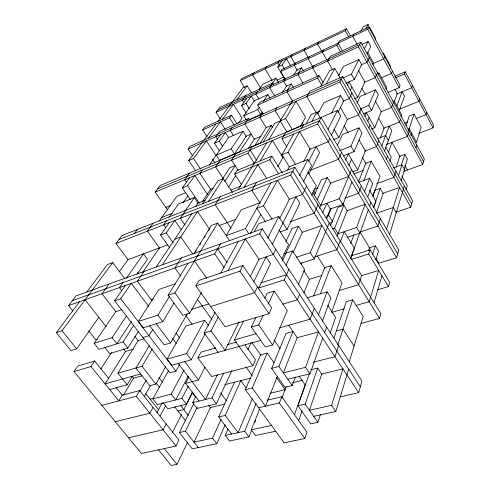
<?xml version="1.0" encoding="UTF-8"?>
<svg xmlns="http://www.w3.org/2000/svg" width="490" height="490" viewBox="0 0 490 490"><rect width="100%" height="100%" fill="white"/><g stroke="black" fill="none" stroke-linecap="round" stroke-linejoin="round"><path stroke-width="0.73" d="M340.072 396.851L358.692 392.655L361.951 381.049L262.322 228.83L75.956 295.911L68.582 305.576L72.802 310.893M361.191 323.394L379.536 318.408L380.865 313.674L292.781 171.163L119.046 239.463M377.778 289.725L388.46 286.613L389.666 282.314L370.097 249.808L351.593 255.725M376.057 258.665L378.795 263.21L396.575 257.722L398.756 249.943L321.128 117.502L160.212 185.526L155.165 192.135L167.568 209.867M396.281 212.09L410.761 207.184L412.592 200.649L342.749 76.575L309.962 91.146L306.764 96.604L316.326 112.884M403.858 171.335L422.754 164.45L424.322 158.876L360.861 42.281L330.303 56.411L327.596 61.03L332.49 69.672M418.834 133.317L433.031 127.841L433.711 125.428L405.291 71.791L394.86 76.275M374.041 302.63L381.967 275.858M405.996 189.985L407.282 185.667L401.867 176.014M313.698 416.322L335.797 411.551L348.696 369.111M389.642 234.392L404.348 185.998M415.967 147.766L416.794 145.052M426.753 112.296L426.031 114.66L416.071 118.598M349.217 361.963L363.157 316.46L352.696 299.843L346.289 301.693L333.941 338.094M415.146 142.676L416.543 142.143L421.118 127.198L414.068 114.06L409.303 115.965L405.99 125.728M331.577 405.371L342.969 368.872L321.74 374.048L309.46 410.252L331.577 405.371L335.797 411.551M386.567 229.149L399.583 187.437L383.07 193.293L376.504 212.642M375.812 259.639L378.501 251.07L375.389 245.864L369.074 247.897M404.036 169.785L407.423 158.993L404.863 154.368L399.35 156.433M401.077 180.883L404.618 169.583L401.941 164.793L393.36 167.966M398.339 176.02L401.941 164.793M309.496 373.429L297.963 405.775L310.691 423.862L317.9 422.343L320.448 414.466M372.645 254.384L375.389 245.864M401.408 165.081L404.863 154.368M410.994 135.338L411.68 133.2M338.645 345.438L334.933 356.72L313.612 362.128M388.46 286.613L368.731 253.955L370.097 249.808M380.369 218.571L377.9 226.068L360.744 231.795M395.975 171.12L393.905 177.405L376.835 183.597M409.162 131.02L407.404 136.367L386.132 144.581M419.697 98.98L418.938 101.289L399.46 109.209M368.554 250.598L369.491 247.756M396.226 166.992L399.779 156.273M337.775 345.021L352.696 299.843M408.531 130.818L414.068 114.06M274.045 362.827L267.215 353.063L260.582 354.846L245.404 389.673L284.065 442.752L304.829 438.562L306.936 432.235L281.775 396.765L266.989 400.238M317.9 422.343L305.19 404.146L317.722 368.106L310.783 369.834M373.539 207.582L380.222 188.362L374.795 190.31L372.761 196.006M330.089 333.286L335.583 317.471L327.712 305.276M373.735 207.625L375.959 201.225L369.552 190.23M389.771 161.455L391.271 157.137L385.685 147.184M298.673 420.585L302.152 410.602M294.49 414.693L305.386 384.172M350.607 258.481L359.776 232.75M388.264 152.813L392.006 142.314L400.085 156.831M331.81 311.622L342.038 282.901L331.166 265.629L324.729 267.675L313.649 295.856M350.571 258.953L354.362 248.289L344.213 231.66L340.195 242.121M372.957 196.08L379.964 176.406L371.261 161.216L365.773 163.299L358.466 181.876M401.077 117.135L401.818 115.052L394.297 101.216L392.894 101.797M287.795 379.229L309.999 373.766L322.665 338.155M324.656 332.563L326.61 327.057M347.196 237.374L360.034 233.099L368.315 209.818M369.632 206.119L370.93 202.468M386.371 159.054L387.461 155.998M400.483 119.382L399.552 122.004L383.695 128.313M412.543 85.481L411.741 87.741L396.404 94.135M305.582 367.298L318.512 331.877L297.191 337.72L283.367 372.884L305.582 367.298L309.999 373.766M322.383 321.213L330.921 297.828L327.075 291.826L307.034 297.84M350.767 243.316L353.909 234.71M360.034 233.099L356.64 227.458L365.081 204.336L347.159 210.639L336.979 236.517M367.782 196.888L372.621 183.634L369.576 178.372L358.907 182.305M384.521 151.043L391.865 130.879L389.232 126.114L385.483 136.11M399.326 110.464L404.507 96.261L402.094 91.765L396.814 105.852M318.365 315.076L327.075 291.826M364.474 191.988L369.576 178.372M381.698 146.026L385.624 135.54L388.38 140.483M271.644 368.358L278.896 366.489L292.996 331.51L286.019 333.457L271.644 368.358L284.953 387.278L292.193 385.532L295.384 377.006M380.283 138.149L384.123 128.147L378.666 118.341M394.34 101.516L397.317 93.755L394.873 89.229M258.573 407.754L279.41 402.945L281.775 396.765M281.891 398.119L286.191 386.855M314.317 308.271L310.121 319.18L279.478 327.902M340.238 240.884L336.869 249.649L314.543 256.956M361.326 186.078L358.558 193.274L344.911 198.193M378.807 140.63L376.498 146.645L364.725 151.202M393.543 102.33L391.584 107.426L381.036 111.745M387.951 92.42L399.172 87.698L400.073 85.352L368.86 27.14L339.313 41.031L336.808 45.3L280.605 71.595L284.88 78.804M395.363 77.879L404.446 73.996L405.291 71.791M320.331 293.853L331.166 265.629M363.862 180.479L371.261 161.216M393.752 102.637L394.297 101.216M277.334 376.43L265.451 406.167L252.289 387.976L267.215 353.063M332.618 228.842L334.646 228.144L343.888 205.206L338.008 207.301L330.566 225.369M352.745 171.8L357.712 169.926L365.375 150.951L359.041 139.895M371.463 129.035L374.758 127.719L381.238 111.665L375.334 101.001M275.692 431.249L255.504 435.512L251.26 429.797L259.608 409.23M329.954 209.144L342.847 204.544L351.955 182.078M227.979 429.105L225.229 435.42L229.479 441.006L248.902 436.902L251.725 429.944M254.825 422.282L255.67 420.193M303.923 292.769L309.429 279.361L321.82 275.484M385.808 89.26L386.671 87.183L378.929 72.943L377.692 73.482M225.229 435.42L244.657 431.225L256.062 403.638M299.537 294.38L297.295 299.776L282.761 304.149M300.499 263.461L314.274 258.971L329.237 223.011M320.527 205.531L339.343 198.726L351.544 169.399M368.805 127.927L370.017 125.011M392.441 71.117L391.492 73.402L381.196 77.855M252.375 398.78L238.122 432.639L225.192 415.453L240.786 380.614L246.011 387.792M326.371 217.352L327.724 216.874L331.203 208.648M343.38 155.82L354.092 151.643L361.981 133.115L358.968 127.829L342.43 134.53L337.353 145.444M363.353 113.876L371.628 110.458L378.292 94.821L375.56 89.86L360.162 96.42L357.008 103.188M255.878 317.416L251.37 327.069L265.292 347.006L272.636 344.997L287.275 310.525L274.229 291.078L267.16 293.283L264.906 298.11M298.398 284.329L304.658 269.574L292.616 250.923L283.912 253.857M326.23 218.767L330.382 208.991L326.867 203.24L322.641 212.942M348.837 165.522L351.495 159.262M367.702 121.091L369.135 117.704M390.163 68.177L390.763 66.769L383.315 52.877M296.481 257.244L310.268 252.681L321.881 225.498L302.312 232.291L293.118 252.454M301.24 264.165L301.834 262.793M345.652 160.095L348.359 153.878L357.712 169.926M364.781 116.161L366.306 112.657L374.758 127.719M339.552 150.7L350.944 146.204L358.968 127.829M360.505 108.817L368.786 105.362L375.56 89.86M215.557 347.992L200.937 352.132L197.893 357.951L211.674 376.51L252.84 365.705L255.48 359.703L244.957 344.868M193.66 403.785L179.377 432.548L192.245 448.858L216.837 443.671L225.198 424.769M319.48 208.238L330.627 183.168M378.023 74.97L378.929 72.943M268.979 313.686L271.625 307.812L242.93 265.543L199.179 280.335L195.908 285.915L225.039 326.738L268.979 313.686L239.953 271.172L242.93 265.543M258.696 288.034L284.175 279.937L288.904 269.439M318.01 204.783L314.231 213.175L290.613 221.627M341.591 152.415L338.498 159.275L310.721 170.079M361.075 109.129L358.502 114.85L347.269 119.499M377.453 72.765L375.273 77.598L364.095 82.455M384.699 56.675L383.695 58.898L372.835 63.718M224.714 404.127L210.369 407.564L194.052 442.152L212.58 438.152L221.07 419.318M317.171 199.706L327.265 177.576L330.738 183.346M231.641 434.036L218.712 416.953L234.526 382.2M251.37 327.069L258.726 324.925L263.154 315.254M268.214 304.204L274.229 291.078M285.995 265.39L292.616 250.923M247.885 349.597L251.039 342.694M195.773 396.508L192.711 402.651L197.151 408.44L216.421 403.797L231.88 370.636M314.28 195.026L321.36 179.812L327.265 177.576M282.369 260.754L298.49 226.257L302.563 232.683M281.799 258.983L288.549 244.62L279.049 229.914M311.738 195.247L316.197 185.753L307.879 172.119M333.77 139.601L338.841 137.555L347.337 119.468L340.305 107.206M354.411 98.772L357.718 97.363L364.885 82.112L358.337 70.278M373.08 64.662L373.705 63.333L367.58 52.056M192.711 402.651L211.986 397.905L223.771 373.141M285.835 241.625L292.083 228.518L298.49 226.257M158.497 449.826L171.2 465.5L176.988 464.33L187.578 442.28M258.359 288.8L270.56 263.62L266.095 256.889L253.661 281.885M279.9 232.021L287.109 229.479L299.886 203.117L295.966 196.845L272.293 244.43M217.444 374.801L205.5 399.503L178.213 363.451M252.84 365.705L234.447 339.925L243.591 321.005M257.446 286.932L254.641 292.689L210.645 306.562M275.76 249.361L273.279 254.457L258.359 259.51M306.562 186.182L302.569 194.371L288.941 199.473M329.837 138.437L328.196 141.806L309.27 149.444M331.454 135.118L340.715 116.112L337.463 110.452L319.995 117.839M351.991 92.99L349.278 98.551L342.945 101.258M369.221 57.642L366.93 62.34L360.769 65.09M179.377 432.548L185.441 431.176L197.207 407.147M238.991 321.936L225.075 350.362L211 330.903L218.326 316.938M108.939 378.684L94.693 361.001L77.781 366.085L74.015 371.585L141.432 453.507L176.026 446.041L178.948 440.112L139.662 390.548L122.108 395.222M308.97 173.913L319.566 152.482L316.099 146.688L308.694 161.296M350.264 90.381L351.924 87.03M375.107 40.119L375.769 38.79L368.113 24.5L363.31 26.766L360.842 31.299M303.426 181.839L311.56 165.491L307.892 159.44L289.339 166.814L287.569 170.097M337.941 112.449L343.662 100.952L340.55 95.483L323.939 102.661L317.771 114.103M346.038 83.122L354.344 79.472L361.706 64.674L358.894 59.553L343.429 66.53L338.37 75.919M367.071 53.888L370.765 46.464L368.1 41.534L362.012 44.333M328.031 129.28L337.463 110.452M250.09 276.838L258.99 259.296L245.38 238.912L228.022 270.578M279.563 218.73L289.418 199.289L277.487 180.332L263.51 205.843L256.772 208.379L265.347 221.566M347.312 85.144L348.996 81.824L357.718 97.363M199.075 401.083L185.575 383.358L198.493 379.964L205.016 367.084M214.289 348.77L214.975 347.416M163.397 403.068L167.868 408.77L186.414 404.201L192.613 391.945M172.37 432.596L181.533 414.466M267.65 238.25L278.767 216.476L287.109 229.479M299.617 175.653L307.892 159.44M331.65 112.908L340.55 95.483M343.098 77.898L351.41 74.211L358.894 59.553M364.346 48.884L368.1 41.534M168.401 370.82L152.831 398.891L157.333 404.593L181.943 398.401L188.24 386.2M303.604 161.725L310.127 149.101L299.592 131.59L288.046 152.298L281.909 154.803L289.443 166.986M166.116 423.924L163.072 429.791L128.484 437.772M185.575 383.358L188.742 377.282M188.08 376.308L175.702 399.975L171.2 394.168L184.124 369.932M72.3 300.707L259.694 233.797L262.322 228.83M119.217 271.84L128.013 259.663L116.001 243.45L290.662 175.181L294.876 167.2L361.614 275.601L358.619 284.702L339.086 290.533M287.03 147.282L281.946 138.989L317.692 124.007L321.128 117.502M192.705 155.998L188.062 149.034L339.895 81.971L342.749 76.575M220.182 118.733L216.084 112.32L358.46 46.838L360.861 42.281M280.605 71.595L282.111 69.39L367.757 29.235L368.86 27.14M208.599 325.728L204.655 320.27L185.826 326.04L167.114 359.121L171.782 365.246L191.265 359.807L205.126 333.696M218.179 352.286L204.097 332.955L215.061 312.375M160.101 416.022L165.773 405.383M366.042 28.377L368.113 24.5M254.286 231.795L258.573 223.838L278.767 216.476M156.904 412.764L162.264 402.811M125.373 285.474L114.691 300.78L169.907 372.841L175.99 371.175L179.548 364.634M311.799 121.514L316.889 112.155L320.282 117.943M167.114 359.121L186.598 353.566L204.655 320.27M250.366 233.614L260.931 214.21M153.027 407.404L149.842 413.205L115.273 421.719M306.03 123.952L311.211 114.58L316.889 112.155M220.696 273.059L238.336 241.429M259.884 202.725L241.294 209.781L226.19 235.641L245.435 228.628L270.995 182.868M301.43 128.306L303.237 125.066M326.168 83.943L334.817 68.435L340.366 78.259M353.939 34.153L352.763 36.266L357.124 44.247M277.738 166.667L282.908 157.474L272.416 140.52L260.049 161.014M300.346 126.457L305.515 117.257L296.052 101.338L285.633 118.605L274.761 123.315L263.161 142.008M149.309 345.769L135.908 368.021L149.799 385.728L155.918 384.087L165.638 366.79M281.909 154.803L293.663 134.076M320.723 86.363L329.537 70.823L334.817 68.435M144.152 396.692L150.485 385.544M187.884 263.338L168.101 295.219L182.85 315.333L189.685 313.171L201.451 292.567M149.701 325.783L164.113 344.825L170.606 342.896L187.204 313.98M101.797 405.346L136.343 396.281L139.662 390.548M139.846 391.265L146.265 380.16M68.582 305.576L214.687 253.851L220.531 243.873M256.552 182.354L251.872 190.341L260.129 203.111M241.644 184.785L234.673 174.066L269.794 159.746L271.889 156.163L282.411 173.019M281.946 138.989L285.78 132.447M263.222 114.06L257.709 105.105L317.618 78.075L319.094 75.552L323.173 82.651M244.559 87.686L240.235 80.672L345.334 30.748L346.497 28.751L350.362 35.807M132.312 376.265L127.186 384.797L117.9 373.153L142.026 366.275L152.176 349.223M123.492 395.056L133.556 378.207L142.155 375.818M244.241 187.223L257.887 164.597L266.64 178.397M175.543 283.741L158.882 289.431L138.394 321.409L143.27 327.81L162.754 321.667L174.085 302.906M168.101 295.219L174.942 292.928L217.689 223.085L229.553 240.614M238.165 189.624L266.756 142.902M268.747 139.644L292.45 100.916M314.078 65.568L312.651 67.908L317.557 76.428M323.663 49.907L322.34 52.075L326.861 60.062M152.849 329.347L148.966 335.699L142.884 337.573M138.394 321.409L157.878 315.144L169.387 296.499M195.504 251.854L196.312 250.561M199.926 244.724L200.729 243.426M204.348 237.589L205.151 236.29M208.764 230.459L209.567 229.161L197.55 211.576L162.38 264.802M194.046 253.404L211.386 225.455L217.689 223.085M117.9 373.153L138.149 340.654L143.974 338.866M272.397 127.363L271.221 125.446L260.166 143.135L249.79 147.521M104.872 347.533L109.668 353.578L127.835 348.078L138.431 331.289M228.499 187.131L235.806 175.585M254.959 145.334L266.162 127.633L271.221 125.446M181.196 258.034L174.881 267.944L180.675 276.005M220.261 196.698L215.171 204.691L230.968 228.211M234.673 174.066L236.964 170.477L271.889 156.163M155.165 192.135L247.94 153.248L252.123 146.669M276.875 107.818L275.111 110.587L280.99 120.271M288.647 89.333L287.024 91.881L292.512 101.087M299.506 72.287L298.006 74.639L302.924 83.049M309.539 56.534L308.155 58.708L312.687 66.591M318.849 41.913L317.563 43.941L321.661 51.174M287.33 90.117L291.287 83.925L293.228 87.208M298 73.414L301.595 67.785L303.451 70.977M248.203 148.709L254.353 139.129L261.152 136.226M122.077 309.527L115.799 311.634L94.111 343.319L98.937 349.37L123.033 341.922L133.788 325.225M224.818 181.539L235.108 165.626L229.737 167.85L222.233 179.309M282.528 92.292L286.54 86.087L291.287 83.925M293.755 74.927L296.995 69.917L301.595 67.785M131.522 321.379L116.92 343.809L112.088 337.647L94.111 343.319M100.756 369.105L111.487 352.604M208.581 201.317L223.36 178.685L232.468 192.533M202.823 203.595L217.774 180.963L223.36 178.685M235.898 153.529L231.55 160.114L238.158 170.33M261.642 114.568L259.804 117.349L266.229 127.743M285.223 78.878L283.661 81.242L286.76 86.461M295.691 63.026L294.245 65.219L297.277 70.407M305.411 48.314L304.07 50.348L308.247 57.618M112.088 337.647L126.475 315.977M202.241 201.843L210.565 189.305L213.407 188.16M283.208 79.876L284.457 78.002M262.401 111.91L260.729 114.427L257.734 109.57L259.424 107.071M74.015 371.585L91.005 366.538L94.693 361.001M156.23 267.019L191.78 213.83M195.528 206.805L198.021 203.081L194.285 197.593L178.464 203.963L168.934 217.493M231.188 148.807L243.107 131.191L246.28 136.226L234.514 153.976L231.188 148.807L216.249 155.195L219.581 160.291L239.567 151.839L251.199 134.101L245.619 136.514M263.222 101.454L267.865 94.595L270.021 98.147M185.024 211.141L194.285 197.593M272.097 83.778L275.944 78.155L278.669 82.718M144.109 271.38L137.39 281.217L152.096 300.964M185.833 210.308L180.387 218.283L185.153 225.137M220.053 160.23L215.545 166.827L222.993 178.146M249.79 120.295L248.62 118.415L244.829 123.964L254.482 139.332M257.709 105.105L259.467 102.539L319.094 75.552M273.604 84.268L272.832 82.975L269.598 87.704L274.657 96.083M292.224 54.592L290.827 56.638L295.017 63.823M142.651 272.397L159.403 247.922M114.691 300.78L120.767 298.686L131.351 283.355L148.654 306.452M169.742 247.934L160.549 235.047L166.208 232.873L174.765 220.482L181.263 229.773M285.119 79.521L277.738 67.069L282.124 64.999L286.466 58.714L290.656 65.862M137.035 274.394L147.472 259.29L143.515 253.869L126.334 278.265M160.549 235.047L169.191 222.662M183.095 202.713L187.872 195.865M209.095 165.43L216.004 155.526L206.449 140.912L193.489 158.472L188.724 160.536L195.388 170.489M216.249 155.195L228.567 137.549L243.107 131.191M238.685 123.021L242.109 118.115L233.454 104.327L222.399 119.315M246.323 120.056L243.695 115.861L254.181 100.824L267.865 94.595M277.738 67.069L282.136 60.772M122.929 282.632L119.45 287.569L121.722 290.57M166.49 220.812L163.666 224.818L165.871 227.942M202.26 170.054L199.92 173.374L210.896 189.802M232.15 127.633L230.178 130.432L233.473 135.595M257.507 91.654L255.823 94.043L259.008 99.249M279.282 60.754L277.83 62.818L279.355 65.397M258.983 89.67L262.793 84.268L275.944 78.155M79.521 301.705L56.289 332.643L70.94 350.626L76.648 348.825L98.827 317.324M259.167 89.627L260.441 87.814M190.42 199.7L182.354 187.891L187.511 185.753L194.793 175.524L207.466 194.383M219.349 150.883L214.406 143.276L219.244 141.157L225.369 132.557L228.659 137.696M246.286 113.196L241.515 105.54L246.072 103.457L251.29 96.126L254.482 101.308M182.354 187.891L189.704 177.656M214.406 143.276L220.586 134.67M241.515 105.54L246.789 98.196M159.036 221.217L176.865 196.361L185.679 192.76M109.086 283.986L102.012 293.743L115.891 311.75M153.137 223.238L147.374 231.188L159.734 248.387M189.446 173.166L184.657 179.775L186.359 182.286M207.16 136.943L202.615 129.972L229.596 117.796L231.476 115.205L236.958 123.884M245.772 95.489L242.317 100.254L243.91 102.827M266.572 66.805L265.065 68.876L272.122 80.629M208.526 138.1L220.482 121.906L225.216 129.311M236.989 99.55L247.144 85.793L251.437 92.781M56.289 332.643L61.985 330.732L112.737 262.579L124.546 278.308M134.462 233.399L137.402 229.461M188.724 160.536L215.968 123.946M217.903 121.349L242.893 87.784L247.144 85.793M254.09 72.747L252.54 74.829L260.386 87.728M86.797 292.009L107.39 264.594L112.737 262.579M116.001 243.45L122.047 235.531L294.876 167.2M188.062 149.034L190.212 146.216L341.334 79.258L411.68 203.895M202.615 129.972L204.6 127.369L231.476 115.205M216.084 112.32L219.753 107.518L272.832 82.975M240.235 80.672L241.833 78.578L346.497 28.751M276.979 80.158L283.692 77.053M217.928 109.907L359.666 44.547L423.544 161.651M243.695 115.861L257.734 109.57M338.186 75.184L339.552 74.572M248.62 118.415L219.888 131.185L215.839 136.765L217.493 139.307M249.367 119.468L262.781 113.521M316.914 112.388L319.725 111.181M286.809 131.865L303.298 124.895M157.707 188.809L319.425 120.73L397.672 253.808M282.387 157.688L283.796 157.119M165.822 207.374L170.734 205.39M161.694 217.511L172.137 213.358M196.894 203.528L205.286 200.196M230.882 190.028L240.737 186.114M404.624 123.131L407.533 121.979M377.38 138.78L385.624 135.54M407.833 129.244L409.23 128.692L416.543 142.143M174.814 239.218L180.767 236.976L192.619 253.851M353.884 173.913L363.053 170.477M314.494 189.214L318.053 187.878M330.138 183.352L348.623 176.431M128.013 259.663L167.905 244.743M218.669 225.755L235.641 219.41M329.329 223.348L332.208 222.35M376.259 213.358L393.323 207.509L396.263 212.617M338.076 233.73L356.64 227.458M151.196 299.751L153.358 299.029M195.908 285.915L239.953 271.172M260.992 282.853L286.558 274.639M97.228 339.356L95.789 339.809L88.757 330.958M191.388 309.429L208.728 303.916M351.551 259.406L368.731 253.955M361.547 275.65L378.684 270.437L369.178 301.718L355.936 305.49M133.329 349.107L125.538 351.452L105.062 383.884L140.575 373.968M204.097 332.955L211 330.903M234.447 339.925L256.043 333.764M331.657 312.412L344.17 308.847M227.262 344.678L236.768 341.989M197.893 357.951L260.686 340.415M109.68 389.587L127.186 384.797M336.403 330.842L343.055 329.041L354.074 346.112M150.075 399.099L153.701 398.162M152.831 398.891L171.2 394.168M191.602 393.096L193.06 392.729M224.892 384.65L250.568 378.133M245.404 389.673L252.289 387.976M292.426 382.782L302.74 380.277M177.937 411.03L183.848 409.591L192.276 392.925L195.933 397.721M269.972 393.299L285.113 389.679M218.712 416.953L225.192 415.453M297.963 405.775L305.19 404.146M251.26 429.797L271.46 425.443M61.985 330.732L76.648 348.825M91.005 366.538L118.831 400.875L122.231 395.191L116.063 387.529M164.285 448.577L176.988 464.33M136.343 396.281L176.026 446.041M132.196 376.485L133.611 378.268M145.836 393.74L158.46 409.707M85.064 299.745L106.208 326.757M123.541 348.898L125.409 351.287M185.441 431.176L198.309 447.584M156.169 383.094L159.409 387.253M174.691 406.865L185.459 420.683M123.033 341.922L127.835 348.078M142.026 366.275L155.918 384.087M158.84 377.325L162.545 382.102M180.608 405.408L188.46 415.545M134.817 336.324L138.492 341.095M181.943 398.401L186.414 404.201M212.58 438.152L216.837 443.671M120.767 298.686L175.99 371.175M208.654 405.297L210.798 408.121M156.194 323.737L170.606 342.896M184.706 361.638L198.493 379.964M211.986 397.905L216.421 403.797M157.878 315.144L162.754 321.667M186.598 353.566L191.265 359.807M244.657 431.225L248.902 436.902M172.682 338.529L176.302 343.355M176.014 333.071L179.628 337.929M220.653 393.005L226.582 400.967M137.549 272.526L138.456 273.751M185.9 315.738L192.221 324.38M174.942 292.928L189.685 313.171M197.354 299.237L211.907 319.498M245.992 366.967L252.16 375.554M279.41 402.945L304.829 438.562M166.208 232.873L173.209 242.752M194.481 261.005L206.56 278.149M251.878 342.492L261.109 355.599M276.47 377.404L285.204 389.813M278.896 366.489L292.193 385.532M258.726 324.925L272.636 344.997M214.687 253.851L224.206 267.644M274.075 339.889L280.108 348.629M299.084 376.118L305.135 384.883M217.633 248.822L227.054 262.542M187.511 185.753L199.399 203.246M288.769 325.256L297.21 337.751M317.722 368.106L321.997 374.434M193.489 158.472L200.569 169.099M245.435 228.628L248.798 233.687M284.175 279.937L358.692 392.655M212.525 159.287L215 163.054M259.694 233.797L360.334 386.806M303.739 270.566L309.527 279.521M219.244 141.157L222.54 146.253M263.51 205.843L272.079 219.116M247.94 153.248L254.408 163.421M310.268 252.681L314.274 258.971M317.355 256.031L325.041 268.159M250.047 149.934L256.589 160.261M229.596 117.796L234.33 125.262M269.794 159.746L278.608 173.815M290.662 175.181L379.536 318.408M246.072 103.457L249.257 108.59M288.046 152.298L295.574 164.554M312.798 192.582L320.711 205.463M326.94 215.606L327.724 216.874M334.646 228.144L338.186 233.908M313.459 190.371L315.382 193.507M328.594 215.049L332.637 221.639M280.176 120.969L286.92 132.055M285.633 118.605L292.114 129.323M339.343 198.726L342.847 204.544M342.939 203.62L347.398 211.037M360.034 232.033L369.803 248.271M302.11 122.665L303.671 125.287M317.692 124.007L396.575 257.722M282.124 64.999L284.451 68.949M333.996 129.25L338.841 137.555M350.944 146.204L354.092 151.643M317.618 78.075L321.728 85.205M344.072 125.673L348.212 132.851M362.539 157.694L365.963 163.629M380.222 188.362L383.174 193.483M339.895 81.971L410.761 207.184M351.41 74.211L354.344 79.472M368.786 105.362L371.628 110.458M338.069 43.157L342.443 51.033M361.975 88.353L365.326 94.374M404.863 165.412L407.435 170.03M336.808 45.3L340.483 51.897M345.334 30.748L348.868 37.185M358.46 46.838L422.754 164.45M367.757 29.235L399.172 87.698M404.446 73.996L433.031 127.841"/></g></svg>
